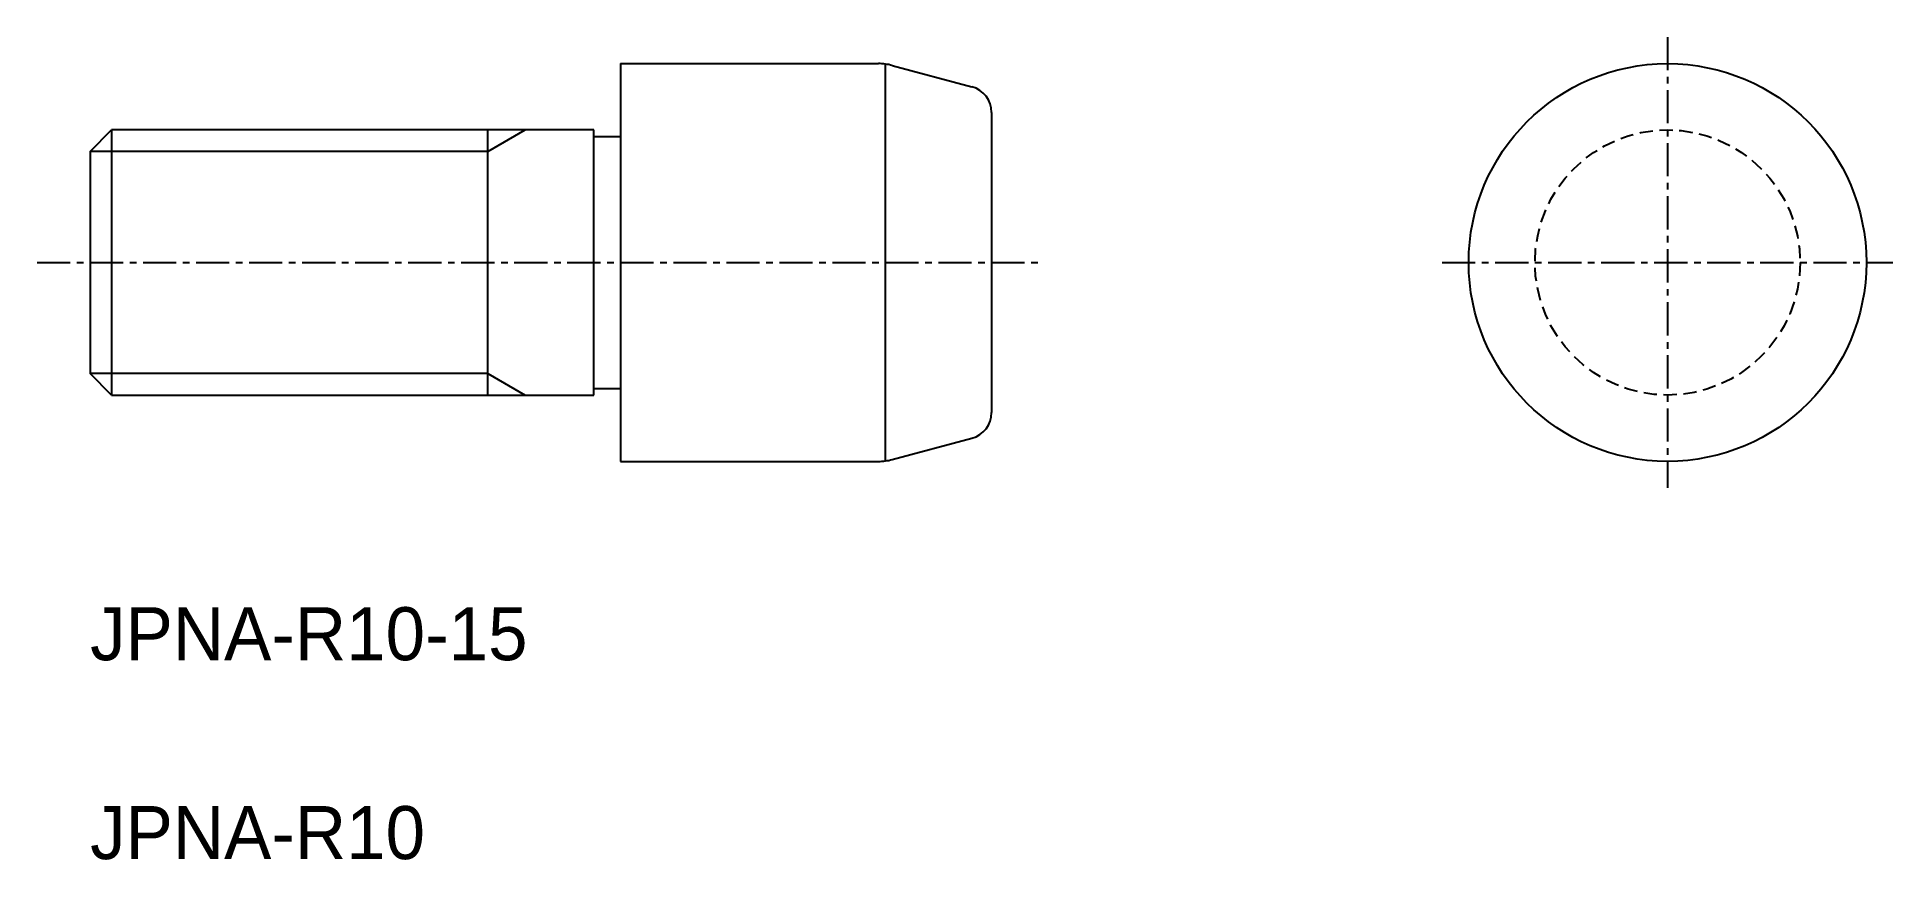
# Model space of a CAD drawing. Extents: x -1749.2 to -1679.2, y -552.7 to -521.7.
import ezdxf

# ---------------------------------------------------------------- set-up
doc = ezdxf.new("R2010")
doc.units = 0
doc.linetypes.add('CENTER', pattern=[2, 1.25, -0.25, 0.25, -0.25])
doc.linetypes.add('DASHED', pattern=[0.75, 0.5, -0.25])
doc.layers.get('0').update_dxf_attribs({"linetype": 'CONTINUOUS'})
doc.layers.add('CENTER', color=1, linetype='CENTER')

msp = doc.modelspace()

# ---------------------------------------------------------------- linework, layer by layer
at = {"color": 7, "linetype": 'CONTINUOUS'}
for p, q in [((-1727.221, -522.713), (-1727.221, -537.713)), ((-1727.221, -522.713), (-1717.484, -522.713)), ((-1717.221, -537.696), (-1717.221, -522.731)), ((-1716.966, -522.782), (-1713.962, -523.587)), ((-1713.221, -524.553), (-1713.221, -535.874)), ((-1747.221, -526.025), (-1746.409, -525.213)), ((-1746.409, -525.213), (-1746.409, -535.213)), ((-1728.221, -525.213), (-1746.409, -525.213)), ((-1732.221, -535.213), (-1732.221, -525.213)), ((-1728.221, -535.213), (-1728.221, -525.213)), ((-1747.221, -526.025), (-1747.221, -534.401)), ((-1727.221, -532.913), (-1727.221, -535.963)), ((-1746.409, -535.213), (-1747.221, -534.401)), ((-1746.409, -535.213), (-1728.221, -535.213)), ((-1716.966, -537.645), (-1713.962, -536.84)), ((-1727.221, -537.713), (-1717.484, -537.713))]:
    msp.add_line(p, q, dxfattribs=at)
at = {"color": 3}
for p, q in [((-1732.221, -526.025), (-1730.814, -525.213)), ((-1732.221, -526.025), (-1747.221, -526.025)), ((-1732.221, -534.401), (-1747.221, -534.401)), ((-1732.221, -534.401), (-1730.814, -535.213))]:
    msp.add_line(p, q, dxfattribs=at)
for p, q in [((-1728.221, -525.463), (-1727.221, -525.463)), ((-1728.221, -534.963), (-1727.221, -534.963))]:
    msp.add_line(p, q)
at = {"color": 7, "linetype": 'CONTINUOUS'}
msp.add_circle((-1687.721, -530.213), 7.5, dxfattribs=at)
at = {"color": 3, "linetype": 'DASHED'}
msp.add_circle((-1687.721, -530.213), 5, dxfattribs=at)
at = {"color": 7, "linetype": 'CONTINUOUS'}
for centre, radius, start, end in [((-1717.484, -524.713), 2, 75, 90), ((-1714.221, -524.553), 1, 0, 75), ((-1714.221, -535.874), 1, 285, 360), ((-1717.484, -535.713), 2, 270, 285)]:
    msp.add_arc(centre, radius, start, end, dxfattribs=at)
at = {"layer": 'CENTER', "color": 1, "linetype": 'CENTER'}
for p, q in [((-1687.721, -521.713), (-1687.721, -538.713)), ((-1749.221, -530.213), (-1711.221, -530.213)), ((-1696.221, -530.213), (-1679.221, -530.213))]:
    msp.add_line(p, q, dxfattribs=at)

# ---------------------------------------------------------------- texts
for s, p in [('JPNA-R10-15', (-1747.221, -545.213)), ('JPNA-R10', (-1747.221, -552.713))]:
    msp.add_text(s, height=2).set_placement(p)

doc.saveas('drawing.dxf')
